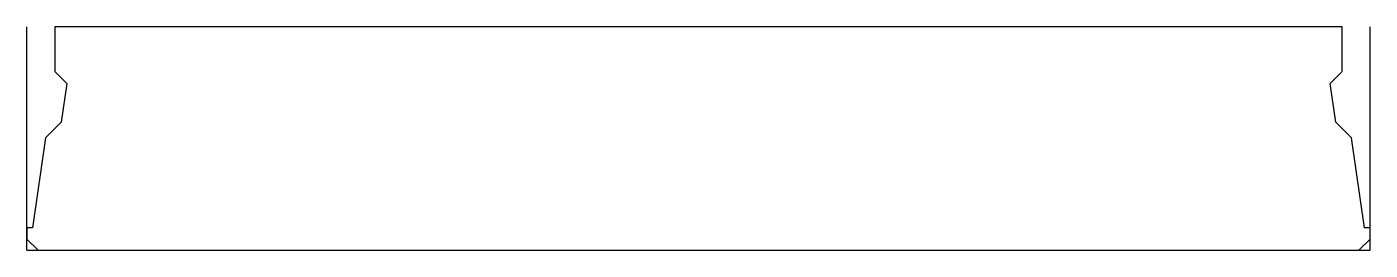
# Model space of a CAD drawing. Extents: x 0 to 1200, y 0 to 200.
import ezdxf

# ---------------------------------------------------------------- set-up
doc = ezdxf.new("R2010")
doc.units = 0
doc.layers.get('0').update_dxf_attribs({"linetype": 'CONTINUOUS'})

msp = doc.modelspace()

# ---------------------------------------------------------------- linework, layer by layer
at = {"linetype": 'CONTINUOUS'}
for p, q in [((0, 0), (0, 200)), ((1175, 200), (25, 200)), ((25, 200), (25, 160)), ((1175, 200), (25, 200)), ((25, 200), (25, 160)), ((1175, 160), (1175, 200)), ((1175, 160), (1175, 200)), ((1200, 0), (1200, 200)), ((25, 160), (35.61, 149.39)), ((25, 160), (35.61, 149.39)), ((1164.39, 149.39), (1175, 160)), ((1164.39, 149.39), (1175, 160)), ((35.61, 149.39), (30.66, 114.75)), ((35.61, 149.39), (30.66, 114.75)), ((1169.34, 114.75), (1164.39, 149.39)), ((1169.34, 114.75), (1164.39, 149.39)), ((30.66, 114.75), (16.51, 100.6)), ((30.66, 114.75), (16.51, 100.6)), ((1183.49, 100.6), (1169.34, 114.75)), ((1183.49, 100.6), (1169.34, 114.75)), ((16.51, 100.6), (5, 20)), ((16.51, 100.6), (5, 20)), ((1195, 20), (1183.49, 100.6)), ((1195, 20), (1183.49, 100.6)), ((5, 20), (0, 20)), ((0, 20), (0, 10)), ((5, 20), (0, 20)), ((0, 20), (0, 10)), ((1200, 20), (1195, 20)), ((1200, 20), (1195, 20)), ((1200, 10), (1200, 20)), ((1200, 10), (1200, 20)), ((0, 10), (10, 0)), ((0, 10), (10, 0)), ((0, 0), (1200, 0)), ((10, 0), (1190, 0)), ((10, 0), (1190, 0)), ((1190, 0), (1200, 10)), ((1190, 0), (1200, 10))]:
    msp.add_line(p, q, dxfattribs=at)

doc.saveas('drawing.dxf')
